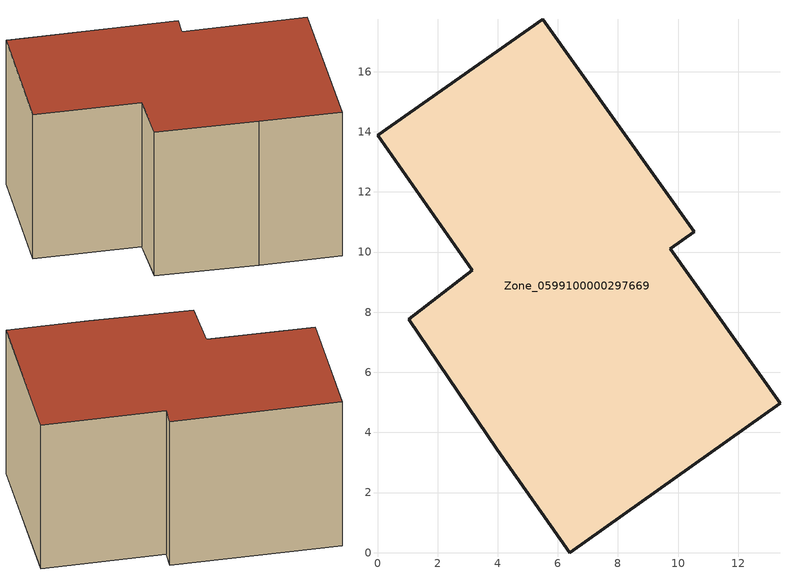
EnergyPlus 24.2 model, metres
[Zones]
Zone_0599100000297669
 floor ground (C_G): 6.39,0 3.99,3.42 1.04,7.76 3.15,9.39 0,13.88 5.5,17.74 10.53,10.67 9.73,10.11 13.39,4.97 z0
 wall outside (C_F): 10.53,10.67 5.5,17.74 0,13.88 3.15,9.39 1.04,7.76 3.99,3.42 6.39,0 13.39,4.97 9.73,10.11 10.53,10.67 z0:8.55
 roof outside (C_R): 13.39,4.97 9.73,10.11 10.53,10.67 5.5,17.74 0,13.88 3.15,9.39 1.04,7.76 3.99,3.42 6.39,0 z8.55
[BUILDING]
Pand.0599100000297669: North Axis=0; Terrain=City; Loads Convergence Tolerance Value=0.04; Temperature Convergence Tolerance Value=0.4; Solar Distribution=FullExterior; Maximum Number of Warmup Days=25; Minimum Number of Warmup Days=1
[Site:Location]
Rotterdam.The.Hague.AP_ZH_NLD Design_Conditions: Latitude=51.96; Longitude=4.45; Time Zone=1; Elevation=-4.5
[SITE:GROUNDTEMPERATURE:BUILDINGSURFACE]
18, 18, 18, 18, 18, 18, 18, 18, 18, 18, 18, 18
[MATERIAL] Thermal Absorptance=0.9; Solar Absorptance=0.7; Visible Absorptance=0.7
Name | Roughness | Thickness | Conductivity | Density | Specific Heat
G.D.1965-1974 | MediumSmooth | 0.15 | 0.882353 | 540 | 1210
F.D.1965-1974 | Rough | 0.3 | 0.697674 | 1920 | 840
R.D.1965-1974 | MediumRough | 0.2 | 0.232558 | 1500 | 1000
[CONSTRUCTION]
C_G: G.D.1965-1974
C_F: F.D.1965-1974
C_R: R.D.1965-1974
[ZONE]
Zone_0599100000297669: Type=1; Multiplier=1; Ceiling Height=Autocalculate; Volume=Autocalculate; Floor Area=autocalculate; Part of Total Floor Area=Yes
[ZONEINFILTRATION:DESIGNFLOWRATE]
Infil_Zone_0599100000297669: Zone or ZoneList or Space or SpaceList=Zone_0599100000297669; Schedule=AlwaysOn; Design Flow Rate Calculation Method=Flow/Area; Flow Rate per Floor Area=0.0042; Constant Term Coefficient=1; Temperature Term Coefficient=0; Velocity Term Coefficient=0; Velocity Squared Term Coefficient=0
[HVACTEMPLATE:ZONE:IDEALLOADSAIRSYSTEM]
Zone_0599100000297669: Maximum Heating Supply Air Temperature=50; Minimum Cooling Supply Air Temperature=13; Maximum Heating Supply Air Humidity Ratio=0.0156; Minimum Cooling Supply Air Humidity Ratio=0.0077; Heating Limit=NoLimit; Cooling Limit=NoLimit; Dehumidification Control Type=ConstantSensibleHeatRatio; Cooling Sensible Heat Ratio=0.7; Dehumidification Setpoint=60; Humidification Control Type=None; Humidification Setpoint=30; Outdoor Air Method=None; Outdoor Air Flow Rate per Person=0.00944; Outdoor Air Flow Rate per Zone Floor Area=0; Outdoor Air Flow Rate per Zone=0; Demand Controlled Ventilation Type=None; Outdoor Air Economizer Type=NoEconomizer; Heat Recovery Type=None; Sensible Heat Recovery Effectiveness=0.7; Latent Heat Recovery Effectiveness=0.65
[ZONECONTROL:THERMOSTAT]
ThermostatControl_Zone_0599100000297669: Zone or ZoneList=Zone_0599100000297669; Control Type Schedule=DualSetpointControlType; Control 1=Thermostat_Zone_0599100000297669; Temperature Difference Between Cutout And Setpoint=0
[THERMOSTATSETPOINT:DUALSETPOINT]
Thermostat_Zone_0599100000297669: Heating Setpoint Temperature Schedule=HeatingSetpoint_Zone_0599100000297669; Cooling Setpoint Temperature Schedule=CoolingSetpoint_Zone_0599100000297669
[SCHEDULE:COMPACT]
HeatingSetpoint_Zone_0599100000297669: Through: 12/31, For: AllDays, Until: 24:00, 21
CoolingSetpoint_Zone_0599100000297669: Through: 12/31, For: AllDays, Until: 24:00, 24
DualSetpointControlType: Through: 12/31, For: AllDays, Until: 24:00, 4
AlwaysOn: Through: 12/31, For: AllDays, Until: 24:00, 1
